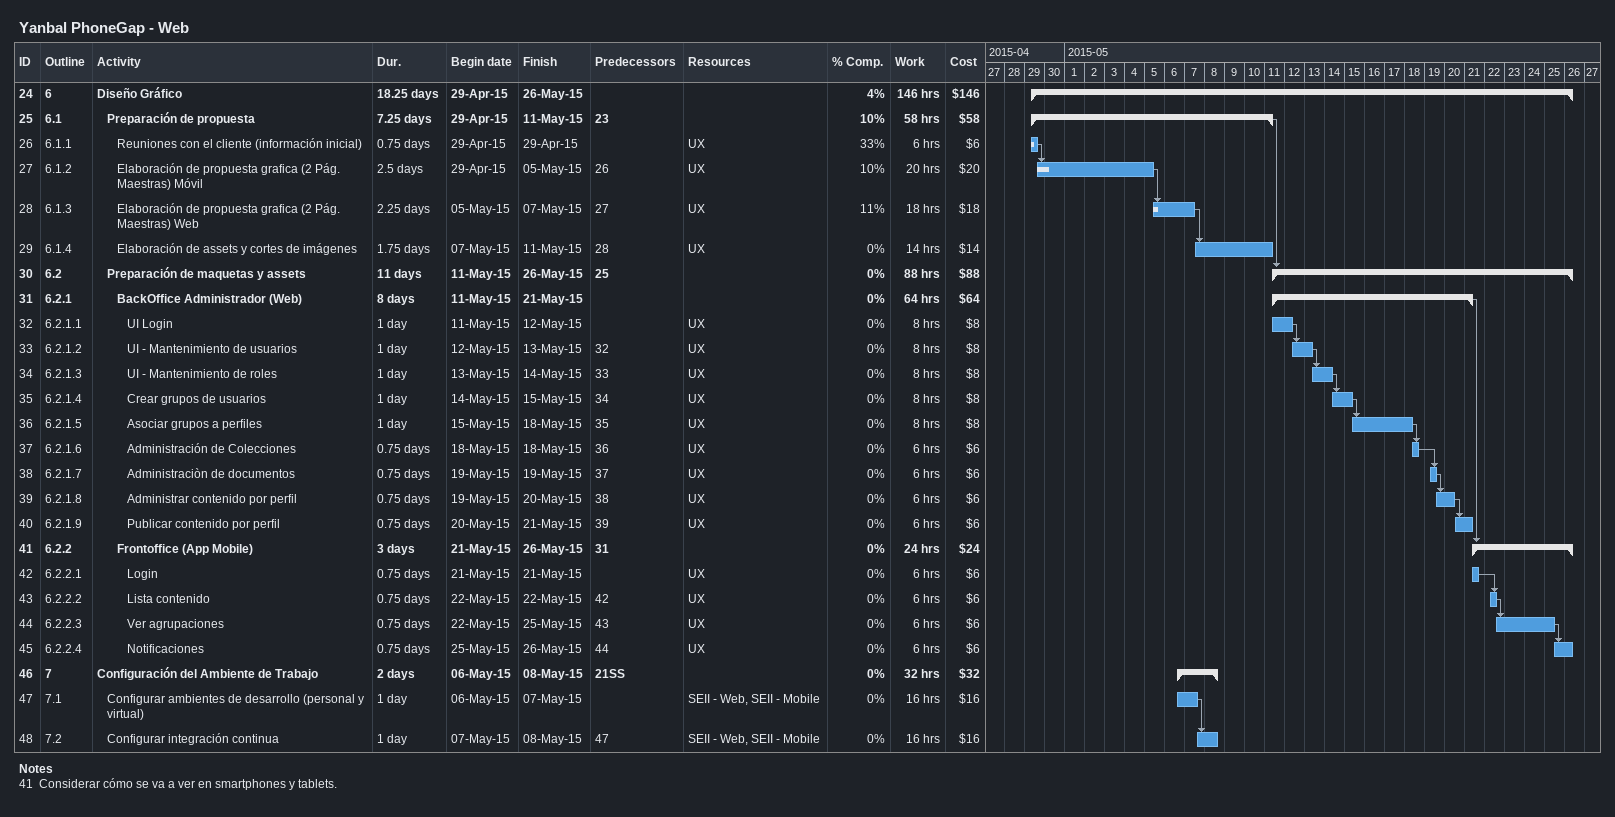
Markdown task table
Yanbal PhoneGap - Web

| ID | WBS | Task | Duration | Start | Finish | Predecessors | Resources | % complete | Work (h) | Cost ($) |
|---|---|---|---|---|---|---|---|---|---|---|
| 24 | 6 | **Diseño Gráfico** | 18.25d | 2015-04-29 | 2015-05-26 |  |  | 4 | 146 | 146 |
| 25 | 6.1 | **Preparación de propuesta** | 7.25d | 2015-04-29 | 2015-05-11 | 23 |  | 10 | 58 | 58 |
| 26 | 6.1.1 | Reuniones con el cliente (información inicial) | 0.75d | 2015-04-29 | 2015-04-29 |  | UX | 33 | 6 | 6 |
| 27 | 6.1.2 | Elaboración de propuesta grafica (2 Pág. Maestras) Móvil | 2.5d | 2015-04-29 | 2015-05-05 | 26 | UX | 10 | 20 | 20 |
| 28 | 6.1.3 | Elaboración de propuesta grafica (2 Pág. Maestras) Web | 2.25d | 2015-05-05 | 2015-05-07 | 27 | UX | 11 | 18 | 18 |
| 29 | 6.1.4 | Elaboración de assets y cortes de imágenes | 1.75d | 2015-05-07 | 2015-05-11 | 28 | UX | 0 | 14 | 14 |
| 30 | 6.2 | **Preparación de maquetas y assets** | 11d | 2015-05-11 | 2015-05-26 | 25 |  | 0 | 88 | 88 |
| 31 | 6.2.1 | **BackOffice Administrador (Web)** | 8d | 2015-05-11 | 2015-05-21 |  |  | 0 | 64 | 64 |
| 32 | 6.2.1.1 | UI Login | 1d | 2015-05-11 | 2015-05-12 |  | UX | 0 | 8 | 8 |
| 33 | 6.2.1.2 | UI - Mantenimiento de usuarios | 1d | 2015-05-12 | 2015-05-13 | 32 | UX | 0 | 8 | 8 |
| 34 | 6.2.1.3 | UI - Mantenimiento de roles | 1d | 2015-05-13 | 2015-05-14 | 33 | UX | 0 | 8 | 8 |
| 35 | 6.2.1.4 | Crear grupos de usuarios | 1d | 2015-05-14 | 2015-05-15 | 34 | UX | 0 | 8 | 8 |
| 36 | 6.2.1.5 | Asociar grupos a perfiles | 1d | 2015-05-15 | 2015-05-18 | 35 | UX | 0 | 8 | 8 |
| 37 | 6.2.1.6 | Administración de Colecciones | 0.75d | 2015-05-18 | 2015-05-18 | 36 | UX | 0 | 6 | 6 |
| 38 | 6.2.1.7 | Administraciòn de documentos | 0.75d | 2015-05-19 | 2015-05-19 | 37 | UX | 0 | 6 | 6 |
| 39 | 6.2.1.8 | Administrar contenido por perfil | 0.75d | 2015-05-19 | 2015-05-20 | 38 | UX | 0 | 6 | 6 |
| 40 | 6.2.1.9 | Publicar contenido por perfil | 0.75d | 2015-05-20 | 2015-05-21 | 39 | UX | 0 | 6 | 6 |
| 41 | 6.2.2 | **Frontoffice (App Mobile)** | 3d | 2015-05-21 | 2015-05-26 | 31 |  | 0 | 24 | 24 |
| 42 | 6.2.2.1 | Login | 0.75d | 2015-05-21 | 2015-05-21 |  | UX | 0 | 6 | 6 |
| 43 | 6.2.2.2 | Lista contenido | 0.75d | 2015-05-22 | 2015-05-22 | 42 | UX | 0 | 6 | 6 |
| 44 | 6.2.2.3 | Ver agrupaciones | 0.75d | 2015-05-22 | 2015-05-25 | 43 | UX | 0 | 6 | 6 |
| 45 | 6.2.2.4 | Notificaciones | 0.75d | 2015-05-25 | 2015-05-26 | 44 | UX | 0 | 6 | 6 |
| 46 | 7 | **Configuración del Ambiente de Trabajo** | 2d | 2015-05-06 | 2015-05-08 | 21SS |  | 0 | 32 | 32 |
| 47 | 7.1 | Configurar ambientes de desarrollo (personal y virtual) | 1d | 2015-05-06 | 2015-05-07 |  | SEII - Web, SEII - Mobile | 0 | 16 | 16 |
| 48 | 7.2 | Configurar integración continua | 1d | 2015-05-07 | 2015-05-08 | 47 | SEII - Web, SEII - Mobile | 0 | 16 | 16 |

Notes
- 41: Considerar cómo se va a ver en smartphones y tablets.
